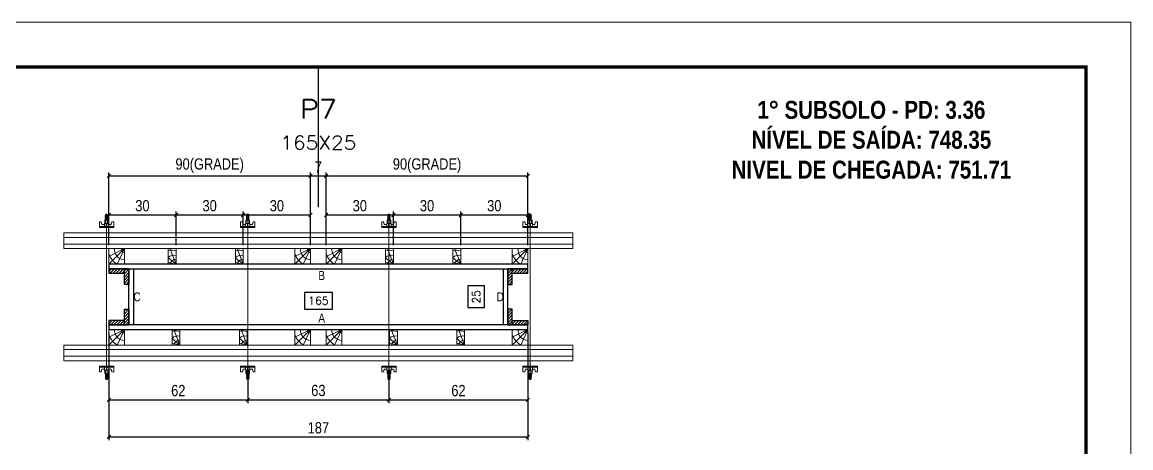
# Model space of a CAD drawing. Header units: millimetres. Extents: x 1945 to 8225, y 304 to 15137.
# Drawn here: x 5624 to 6613, y 12460 to 12840 of the extents above; entities that cross this region are included whole.
import ezdxf
from ezdxf.enums import TextEntityAlignment as Align

# ---------------------------------------------------------------- set-up
doc = ezdxf.new("R2010")
doc.units = ezdxf.units.MM
doc.linetypes.add('DASHED', pattern=[0.75, 0.5, -0.25])
doc.linetypes.add('HIDDEN', pattern=[0.375, 0.25, -0.125])
for name, color, linetype in [('COTA', 241, 'Continuous'), ('NOMENCLATURA', 7, 'Continuous'), ('Painéis', 200, 'Continuous'), ('PONTALETE', 7, 'Continuous'), ('SARRAFO', 251, 'Continuous'), ('Texto de Titulo', 7, 'Continuous'), ('Texto Qtd Sarr', 242, 'Continuous')]:
    doc.layers.add(name, color=color, linetype=linetype)
for name, color, linetype, lineweight in [('Folhas', 255, 'Continuous', 9), ('Hachura', 251, 'Continuous', 9), ('Madeira', 126, 'Continuous', 18), ('Perfil Metálico', 224, 'Continuous', 18), ('SARRAFO DE PRESSAO', 251, 'DASHED', 9), ('Texto Seção', 7, 'Continuous', 15)]:
    doc.layers.add(name, color=color, linetype=linetype, lineweight=lineweight)
doc.styles.add('COTA TECNICA 2X', font='techl___.ttf', dxfattribs={"height": 10})
doc.styles.add('ROMANC', font='techb___.ttf', dxfattribs={"height": 2.5})
doc.styles.add('ROMANS', font='romans.shx')
doc.styles.get("Standard").update_dxf_attribs({"font": 'arial.ttf'})
doc.dimstyles.new('cotax2', dxfattribs={"dimtxt": 10, "dimasz": 3, "dimexe": 3, "dimexo": 3, "dimgap": 3, "dimtad": 1, "dimdec": 1, "dimlfac": 0.5, "dimzin": 12, "dimdsep": 46, "dimtxsty": 'COTA TECNICA 2X', "dimblk1": 'OBLIQUE', "dimblk2": 'OBLIQUE', "dimsah": 1, "dimcen": 0.9, "dimclrd": 256, "dimclre": 256, "dimclrt": 256, "dimadec": 1, "dimazin": 3, "dimtfac": 1, "dimtdec": 1, "dimtmove": 2, "dimatfit": 3, "dimfxl": 1, "dimtolj": 1, "dimtzin": 12, "dimarcsym": 0})
doc.dimstyles.new('SECÇÃO 2', dxfattribs={"dimtxt": 7, "dimasz": 6, "dimexe": 0.18, "dimexo": 2, "dimgap": -4, "dimtad": 3, "dimdec": 1, "dimlfac": 0.5, "dimzin": 12, "dimdsep": 46, "dimtxsty": 'ROMANS', "dimblk": 'ARCHTICK', "dimcen": 0.09, "dimse1": 1, "dimse2": 1, "dimsd1": 1, "dimsd2": 1, "dimclrd": 180, "dimclre": 5, "dimclrt": 1, "dimadec": 0, "dimazin": 3, "dimtfac": 1, "dimtdec": 1, "dimtofl": 0, "dimtmove": 0, "dimatfit": 3, "dimldrblk": 'ARCHTICK', "dimfxl": 1, "dimtolj": 1, "dimtzin": 0, "dimarcsym": 0})
pattern_1 = [(46, (5803.3572, 13578.5696), (-1.3703423, 1.3233242), [])]

# ---------------------------------------------------------------- blocks, each defined once
blk = doc.blocks.new('9999999999')
at = {"layer": 'Folhas'}
blk.add_lwpolyline([(98138.98, 34190.21), (99623.98, 34190.21), (99623.98, 35240.21), (98138.98, 35240.21)], close=True, dxfattribs=at)
at = {"layer": 'Folhas', "color": 30, "const_width": 3}
blk.add_lwpolyline([(98213.98, 34230.21), (99583.98, 34230.21), (99583.98, 35200.21), (98213.98, 35200.21)], close=True, dxfattribs=at)
blk = doc.blocks.new('_Oblique')
at = {"color": 0, "linetype": 'ByBlock', "lineweight": -2}
blk.add_line((-0.5, -0.5), (0.5, 0.5), dxfattribs=at)
blk = doc.blocks.new('*D1554')
at = {"layer": 'COTA', "linetype": 'Continuous', "lineweight": -2, "ltscale": 30, "transparency": 16777216}
for p, q in [((5701.36, 12562.97), (5701.36, 12466.97)), ((6075.36, 12562.97), (6075.36, 12466.97)), ((5701.36, 12469.97), (6075.36, 12469.97))]:
    blk.add_line(p, q, dxfattribs=at)
at = {"layer": 'Defpoints', "color": 0, "linetype": 'Continuous', "ltscale": 30, "transparency": 16777216}
for p in [(5701.36, 12565.97), (6075.36, 12565.97), (6075.36, 12469.97)]:
    blk.add_point(p, dxfattribs=at)
at = {"layer": 'COTA', "linetype": 'Continuous', "lineweight": -2, "ltscale": 30, "transparency": 16777216, "xscale": 3, "yscale": 3, "zscale": 3, "rotation": 180}
blk.add_blockref('_Oblique', (5701.36, 12469.97), dxfattribs=at)
at = {"layer": 'COTA', "linetype": 'Continuous', "lineweight": -2, "ltscale": 30, "transparency": 16777216, "xscale": 3, "yscale": 3, "zscale": 3}
blk.add_blockref('_Oblique', (6075.36, 12469.97), dxfattribs=at)
at = {"layer": 'COTA', "linetype": 'Continuous', "ltscale": 30, "transparency": 16777216, "insert": (5888.36, 12478.06), "char_height": 10, "attachment_point": 5, "style": 'COTA TECNICA 2X'}
blk.add_mtext('\\A1;187', dxfattribs=at)
blk = doc.blocks.new('*D1555')
at = {"layer": 'COTA', "color": 180, "lineweight": -2, "transparency": 16777216}
for p, q in [((5900.86, 12598.97), (5875.86, 12598.97)), ((5875.86, 12598.97), (5875.86, 12583.97)), ((5900.86, 12583.97), (5900.86, 12598.97)), ((5875.86, 12583.97), (5900.86, 12583.97))]:
    blk.add_line(p, q, dxfattribs=at)
at = {"layer": 'Defpoints', "color": 0, "transparency": 16777216}
for p in [(6053.36, 12579.97), (5723.36, 12569.97), (6053.36, 12569.97)]:
    blk.add_point(p, dxfattribs=at)
at = {"layer": 'COTA', "color": 1, "transparency": 16777216, "insert": (5888.36, 12591.47), "char_height": 7, "attachment_point": 5, "style": 'ROMANS'}
blk.add_mtext('\\A1;165', dxfattribs=at)
blk = doc.blocks.new('_ArchTick')
at = {"color": 0, "linetype": 'ByBlock', "const_width": 0.15}
blk.add_lwpolyline([(-0.5, -0.5), (0.5, 0.5)], dxfattribs=at)
blk = doc.blocks.new('B1A.E')
at = {"layer": 'Madeira', "linetype": 'ByBlock', "ltscale": 0.05}
for p, q in [((0, 7), (0, 0)), ((0, 7), (0, 0)), ((7, 7), (7, 0)), ((7, 7), (7, 0))]:
    blk.add_line(p, q, dxfattribs=at)
at = {"layer": 'Madeira', "ltscale": 0.05}
for p, q in [((0, 7), (7, 7)), ((7, 7), (0, 0)), ((7, 7), (0, 3.5)), ((7, 7), (3.77, 0)), ((7, 0), (0, 0))]:
    blk.add_line(p, q, dxfattribs=at)
for centre, radius, start, end in [((7.08, 6.57), 4.53, 174.4861, 268.9531), ((7.09, 6.61), 1.41, 163.7819, 266.2825), ((7.54, 7), 7.87, 196.5528, 242.8845)]:
    blk.add_arc(centre, radius, start, end, dxfattribs=at)
blk = doc.blocks.new('B1A.D')
at = {"layer": 'COTA', "linetype": 'ByBlock'}
blk.add_blockref('B1A.E', (-7, 0), dxfattribs=at)
blk = doc.blocks.new('MEIO PONTALETE')
at = {"layer": 'Madeira'}
for q in [(2.71, 7), (3.5, 2.88), (3.5, 0.87)]:
    blk.add_line((0, 0), q, dxfattribs=at)
blk.add_lwpolyline([(0, 0), (3.5, 0), (3.5, 7), (0, 7)], close=True, dxfattribs=at)
for centre, radius, start, end in [((2.04, 0.06), 6.23, 76.4499, 109.0913), ((1.09, 0.9), 3.19, 40.9063, 109.9847), ((-0.21, -0.78), 3.09, 14.6322, 86.0383)]:
    blk.add_arc(centre, radius, start, end, dxfattribs=at)
blk = doc.blocks.new('BLOCK 2')
at = {"layer": 'PONTALETE', "color": 1, "xscale": -2, "yscale": 2, "zscale": 2}
blk.add_blockref('MEIO PONTALETE', (131231.05, 34113.97), dxfattribs=at)
blk = doc.blocks.new('A2')
at = {"layer": 'COTA', "linetype": 'ByBlock'}
blk.add_blockref('BLOCK 2', (-131205.24, -34118.58), dxfattribs=at)
blk = doc.blocks.new('B2A')
at = {"layer": 'COTA', "linetype": 'ByBlock', "xscale": 10, "yscale": 10, "zscale": 10}
blk.add_blockref('A2', (-188.1, 46), dxfattribs=at)
blk = doc.blocks.new('B2A.E')
at = {"layer": 'COTA', "linetype": 'ByBlock', "xscale": 0.05000874370170691, "yscale": 0.05000874370170691, "zscale": 0.05000874370170691}
blk.add_blockref('B2A', (0, 0), dxfattribs=at)
blk = doc.blocks.new('B1B.E')
at = {"layer": 'Madeira', "linetype": 'ByBlock', "ltscale": 0.05}
for p, q in [((0, 0), (0, -7)), ((0, 0), (0, -7)), ((7, 0), (7, -7)), ((7, 0), (7, -7))]:
    blk.add_line(p, q, dxfattribs=at)
at = {"layer": 'Madeira', "ltscale": 0.05}
for p, q in [((0, 0), (7, 0)), ((7, 0), (0, -7)), ((7, 0), (0, -3.5)), ((7, 0), (3.77, -7)), ((7, -7), (0, -7))]:
    blk.add_line(p, q, dxfattribs=at)
for centre, radius, start, end in [((7.08, -0.43), 4.53, 174.4861, 268.9531), ((7.09, -0.39), 1.41, 163.7819, 266.2825), ((7.54, 0), 7.87, 196.5528, 242.8845)]:
    blk.add_arc(centre, radius, start, end, dxfattribs=at)
blk = doc.blocks.new('B1B.D')
at = {"layer": 'Madeira', "linetype": 'ByBlock', "ltscale": 0.05}
for p, q in [((-7, 0), (-7, -7)), ((-7, 0), (-7, -7)), ((0, 0), (0, -7)), ((0, 0), (0, -7))]:
    blk.add_line(p, q, dxfattribs=at)
at = {"layer": 'Madeira', "ltscale": 0.05}
for p, q in [((-7, 0), (0, 0)), ((0, 0), (-7, -7)), ((0, 0), (-7, -3.5)), ((0, 0), (-3.23, -7)), ((0, -7), (-7, -7))]:
    blk.add_line(p, q, dxfattribs=at)
for centre, radius, start, end in [((0.54, 0), 7.87, 196.5528, 242.8845), ((0.08, -0.44), 4.53, 174.4861, 268.9531), ((0.09, -0.39), 1.41, 163.7819, 266.2825)]:
    blk.add_arc(centre, radius, start, end, dxfattribs=at)
blk = doc.blocks.new('*D1556')
at = {"layer": 'COTA', "linetype": 'Continuous', "lineweight": -2, "ltscale": 30, "transparency": 16777216}
for p, q in [((5701.36, 12645.77), (5701.36, 12705.77)), ((5701.36, 12702.77), (5881.36, 12702.77)), ((5881.36, 12645.77), (5881.36, 12705.77))]:
    blk.add_line(p, q, dxfattribs=at)
at = {"layer": 'Defpoints', "color": 0, "linetype": 'Continuous', "ltscale": 30, "transparency": 16777216}
for p in [(5881.36, 12702.77), (5701.36, 12642.77), (5881.36, 12642.77)]:
    blk.add_point(p, dxfattribs=at)
at = {"layer": 'COTA', "linetype": 'Continuous', "lineweight": -2, "ltscale": 30, "transparency": 16777216, "xscale": 3, "yscale": 3, "zscale": 3, "rotation": 180}
blk.add_blockref('_Oblique', (5701.36, 12702.77), dxfattribs=at)
at = {"layer": 'COTA', "linetype": 'Continuous', "lineweight": -2, "ltscale": 30, "transparency": 16777216, "xscale": 3, "yscale": 3, "zscale": 3}
blk.add_blockref('_Oblique', (5881.36, 12702.77), dxfattribs=at)
at = {"layer": 'COTA', "linetype": 'Continuous', "ltscale": 30, "transparency": 16777216, "insert": (5791.36, 12711.99), "char_height": 10, "attachment_point": 5, "style": 'COTA TECNICA 2X'}
blk.add_mtext('\\A1;90(GRADE)', dxfattribs=at)
blk = doc.blocks.new('B2B.E')
at = {"layer": 'COTA', "linetype": 'ByBlock'}
blk.add_blockref('B2A.E', (0, -7), dxfattribs=at)
blk = doc.blocks.new('*D1557')
at = {"layer": 'COTA', "linetype": 'Continuous', "lineweight": -2, "ltscale": 30, "transparency": 16777216}
for p, q in [((5701.36, 12640.97), (5701.36, 12670.97)), ((5701.36, 12667.97), (5761.36, 12667.97)), ((5761.36, 12640.97), (5761.36, 12670.97))]:
    blk.add_line(p, q, dxfattribs=at)
at = {"layer": 'Defpoints', "color": 0, "linetype": 'Continuous', "ltscale": 30, "transparency": 16777216}
for p in [(5761.36, 12667.97), (5701.36, 12637.97), (5761.36, 12637.97)]:
    blk.add_point(p, dxfattribs=at)
at = {"layer": 'COTA', "linetype": 'Continuous', "lineweight": -2, "ltscale": 30, "transparency": 16777216, "xscale": 3, "yscale": 3, "zscale": 3, "rotation": 180}
blk.add_blockref('_Oblique', (5701.36, 12667.97), dxfattribs=at)
at = {"layer": 'COTA', "linetype": 'Continuous', "lineweight": -2, "ltscale": 30, "transparency": 16777216, "xscale": 3, "yscale": 3, "zscale": 3}
blk.add_blockref('_Oblique', (5761.36, 12667.97), dxfattribs=at)
at = {"layer": 'COTA', "linetype": 'Continuous', "ltscale": 30, "transparency": 16777216, "insert": (5731.36, 12676.19), "char_height": 10, "attachment_point": 5, "style": 'COTA TECNICA 2X'}
blk.add_mtext('\\A1;30', dxfattribs=at)
blk = doc.blocks.new('*D1558')
at = {"layer": 'COTA', "linetype": 'Continuous', "lineweight": -2, "ltscale": 30, "transparency": 16777216}
for p, q in [((5761.36, 12640.97), (5761.36, 12670.97)), ((5761.36, 12667.97), (5821.36, 12667.97)), ((5821.36, 12640.97), (5821.36, 12670.97))]:
    blk.add_line(p, q, dxfattribs=at)
at = {"layer": 'Defpoints', "color": 0, "linetype": 'Continuous', "ltscale": 30, "transparency": 16777216}
for p in [(5821.36, 12667.97), (5761.36, 12637.97), (5821.36, 12637.97)]:
    blk.add_point(p, dxfattribs=at)
at = {"layer": 'COTA', "linetype": 'Continuous', "lineweight": -2, "ltscale": 30, "transparency": 16777216, "xscale": 3, "yscale": 3, "zscale": 3, "rotation": 180}
blk.add_blockref('_Oblique', (5761.36, 12667.97), dxfattribs=at)
at = {"layer": 'COTA', "linetype": 'Continuous', "lineweight": -2, "ltscale": 30, "transparency": 16777216, "xscale": 3, "yscale": 3, "zscale": 3}
blk.add_blockref('_Oblique', (5821.36, 12667.97), dxfattribs=at)
at = {"layer": 'COTA', "linetype": 'Continuous', "ltscale": 30, "transparency": 16777216, "insert": (5791.36, 12676.19), "char_height": 10, "attachment_point": 5, "style": 'COTA TECNICA 2X'}
blk.add_mtext('\\A1;30', dxfattribs=at)
blk = doc.blocks.new('*D1559')
at = {"layer": 'COTA', "linetype": 'Continuous', "lineweight": -2, "ltscale": 30, "transparency": 16777216}
for p, q in [((5821.36, 12640.97), (5821.36, 12670.97)), ((5821.36, 12667.97), (5881.36, 12667.97)), ((5881.36, 12640.97), (5881.36, 12670.97))]:
    blk.add_line(p, q, dxfattribs=at)
at = {"layer": 'Defpoints', "color": 0, "linetype": 'Continuous', "ltscale": 30, "transparency": 16777216}
for p in [(5881.36, 12667.97), (5821.36, 12637.97), (5881.36, 12637.97)]:
    blk.add_point(p, dxfattribs=at)
at = {"layer": 'COTA', "linetype": 'Continuous', "lineweight": -2, "ltscale": 30, "transparency": 16777216, "xscale": 3, "yscale": 3, "zscale": 3, "rotation": 180}
blk.add_blockref('_Oblique', (5821.36, 12667.97), dxfattribs=at)
at = {"layer": 'COTA', "linetype": 'Continuous', "lineweight": -2, "ltscale": 30, "transparency": 16777216, "xscale": 3, "yscale": 3, "zscale": 3}
blk.add_blockref('_Oblique', (5881.36, 12667.97), dxfattribs=at)
at = {"layer": 'COTA', "linetype": 'Continuous', "ltscale": 30, "transparency": 16777216, "insert": (5851.36, 12676.19), "char_height": 10, "attachment_point": 5, "style": 'COTA TECNICA 2X'}
blk.add_mtext('\\A1;30', dxfattribs=at)
blk = doc.blocks.new('*D1560')
at = {"layer": 'COTA', "linetype": 'Continuous', "lineweight": -2, "ltscale": 30, "transparency": 16777216}
for p, q in [((5881.36, 12645.77), (5881.36, 12705.77)), ((5881.36, 12702.77), (5895.36, 12702.77)), ((5895.36, 12645.77), (5895.36, 12705.77))]:
    blk.add_line(p, q, dxfattribs=at)
at = {"layer": 'Defpoints', "color": 0, "linetype": 'Continuous', "ltscale": 30, "transparency": 16777216}
for p in [(5895.36, 12702.77), (5881.36, 12642.77), (5895.36, 12642.77)]:
    blk.add_point(p, dxfattribs=at)
at = {"layer": 'COTA', "linetype": 'Continuous', "lineweight": -2, "ltscale": 30, "transparency": 16777216, "xscale": 3, "yscale": 3, "zscale": 3, "rotation": 180}
blk.add_blockref('_Oblique', (5881.36, 12702.77), dxfattribs=at)
at = {"layer": 'COTA', "linetype": 'Continuous', "lineweight": -2, "ltscale": 30, "transparency": 16777216, "xscale": 3, "yscale": 3, "zscale": 3}
blk.add_blockref('_Oblique', (5895.36, 12702.77), dxfattribs=at)
at = {"layer": 'COTA', "linetype": 'Continuous', "ltscale": 30, "transparency": 16777216, "insert": (5888.36, 12710.84), "char_height": 10, "attachment_point": 5, "style": 'COTA TECNICA 2X'}
blk.add_mtext('\\A1;7', dxfattribs=at)
blk = doc.blocks.new('*D1561')
at = {"layer": 'COTA', "linetype": 'Continuous', "lineweight": -2, "ltscale": 30, "transparency": 16777216}
for p, q in [((5895.36, 12645.77), (5895.36, 12705.77)), ((5895.36, 12702.77), (6075.36, 12702.77)), ((6075.36, 12645.77), (6075.36, 12705.77))]:
    blk.add_line(p, q, dxfattribs=at)
at = {"layer": 'Defpoints', "color": 0, "linetype": 'Continuous', "ltscale": 30, "transparency": 16777216}
for p in [(6075.36, 12702.77), (5895.36, 12642.77), (6075.36, 12642.77)]:
    blk.add_point(p, dxfattribs=at)
at = {"layer": 'COTA', "linetype": 'Continuous', "lineweight": -2, "ltscale": 30, "transparency": 16777216, "xscale": 3, "yscale": 3, "zscale": 3, "rotation": 180}
blk.add_blockref('_Oblique', (5895.36, 12702.77), dxfattribs=at)
at = {"layer": 'COTA', "linetype": 'Continuous', "lineweight": -2, "ltscale": 30, "transparency": 16777216, "xscale": 3, "yscale": 3, "zscale": 3}
blk.add_blockref('_Oblique', (6075.36, 12702.77), dxfattribs=at)
at = {"layer": 'COTA', "linetype": 'Continuous', "ltscale": 30, "transparency": 16777216, "insert": (5985.36, 12711.99), "char_height": 10, "attachment_point": 5, "style": 'COTA TECNICA 2X'}
blk.add_mtext('\\A1;90(GRADE)', dxfattribs=at)
blk = doc.blocks.new('*D1562')
at = {"layer": 'COTA', "linetype": 'Continuous', "lineweight": -2, "ltscale": 30, "transparency": 16777216}
for p, q in [((5895.36, 12640.97), (5895.36, 12670.97)), ((5895.36, 12667.97), (5955.36, 12667.97)), ((5955.36, 12640.97), (5955.36, 12670.97))]:
    blk.add_line(p, q, dxfattribs=at)
at = {"layer": 'Defpoints', "color": 0, "linetype": 'Continuous', "ltscale": 30, "transparency": 16777216}
for p in [(5955.36, 12667.97), (5895.36, 12637.97), (5955.36, 12637.97)]:
    blk.add_point(p, dxfattribs=at)
at = {"layer": 'COTA', "linetype": 'Continuous', "lineweight": -2, "ltscale": 30, "transparency": 16777216, "xscale": 3, "yscale": 3, "zscale": 3, "rotation": 180}
blk.add_blockref('_Oblique', (5895.36, 12667.97), dxfattribs=at)
at = {"layer": 'COTA', "linetype": 'Continuous', "lineweight": -2, "ltscale": 30, "transparency": 16777216, "xscale": 3, "yscale": 3, "zscale": 3}
blk.add_blockref('_Oblique', (5955.36, 12667.97), dxfattribs=at)
at = {"layer": 'COTA', "linetype": 'Continuous', "ltscale": 30, "transparency": 16777216, "insert": (5925.36, 12676.19), "char_height": 10, "attachment_point": 5, "style": 'COTA TECNICA 2X'}
blk.add_mtext('\\A1;30', dxfattribs=at)
blk = doc.blocks.new('*D1563')
at = {"layer": 'COTA', "linetype": 'Continuous', "lineweight": -2, "ltscale": 30, "transparency": 16777216}
for p, q in [((5955.36, 12640.97), (5955.36, 12670.97)), ((5955.36, 12667.97), (6015.36, 12667.97)), ((6015.36, 12640.97), (6015.36, 12670.97))]:
    blk.add_line(p, q, dxfattribs=at)
at = {"layer": 'Defpoints', "color": 0, "linetype": 'Continuous', "ltscale": 30, "transparency": 16777216}
for p in [(6015.36, 12667.97), (5955.36, 12637.97), (6015.36, 12637.97)]:
    blk.add_point(p, dxfattribs=at)
at = {"layer": 'COTA', "linetype": 'Continuous', "lineweight": -2, "ltscale": 30, "transparency": 16777216, "xscale": 3, "yscale": 3, "zscale": 3, "rotation": 180}
blk.add_blockref('_Oblique', (5955.36, 12667.97), dxfattribs=at)
at = {"layer": 'COTA', "linetype": 'Continuous', "lineweight": -2, "ltscale": 30, "transparency": 16777216, "xscale": 3, "yscale": 3, "zscale": 3}
blk.add_blockref('_Oblique', (6015.36, 12667.97), dxfattribs=at)
at = {"layer": 'COTA', "linetype": 'Continuous', "ltscale": 30, "transparency": 16777216, "insert": (5985.36, 12676.19), "char_height": 10, "attachment_point": 5, "style": 'COTA TECNICA 2X'}
blk.add_mtext('\\A1;30', dxfattribs=at)
blk = doc.blocks.new('*D1564')
at = {"layer": 'COTA', "linetype": 'Continuous', "lineweight": -2, "ltscale": 30, "transparency": 16777216}
for p, q in [((6015.36, 12640.97), (6015.36, 12670.97)), ((6015.36, 12667.97), (6075.36, 12667.97)), ((6075.36, 12640.97), (6075.36, 12670.97))]:
    blk.add_line(p, q, dxfattribs=at)
at = {"layer": 'Defpoints', "color": 0, "linetype": 'Continuous', "ltscale": 30, "transparency": 16777216}
for p in [(6075.36, 12667.97), (6015.36, 12637.97), (6075.36, 12637.97)]:
    blk.add_point(p, dxfattribs=at)
at = {"layer": 'COTA', "linetype": 'Continuous', "lineweight": -2, "ltscale": 30, "transparency": 16777216, "xscale": 3, "yscale": 3, "zscale": 3, "rotation": 180}
blk.add_blockref('_Oblique', (6015.36, 12667.97), dxfattribs=at)
at = {"layer": 'COTA', "linetype": 'Continuous', "lineweight": -2, "ltscale": 30, "transparency": 16777216, "xscale": 3, "yscale": 3, "zscale": 3}
blk.add_blockref('_Oblique', (6075.36, 12667.97), dxfattribs=at)
at = {"layer": 'COTA', "linetype": 'Continuous', "ltscale": 30, "transparency": 16777216, "insert": (6045.36, 12676.19), "char_height": 10, "attachment_point": 5, "style": 'COTA TECNICA 2X'}
blk.add_mtext('\\A1;30', dxfattribs=at)
blk = doc.blocks.new('C')
at = {"layer": 'Hachura', "color": 0}
for p, q in [((0, 3.22), (0, -3.22)), ((0.45, 3.22), (0, 3.22)), ((0.46, 3.16), (0, 3.16)), ((0.46, 3.05), (0, 3.05)), ((0.46, 2.88), (0, 2.88)), ((0, 2.75), (0, -1.16)), ((0.46, 2.65), (0, 2.65)), ((0.46, 2.23), (0, 2.23)), ((0.46, 1.51), (0, 1.51)), ((0.39, 0.49), (0.17, 0.49)), ((0.45, -3.23), (0.45, 3.22)), ((0.45, 3.22), (2.58, 3.22)), ((1.74, 0.97), (0.45, 0.97)), ((1.45, 0.1), (0.45, 0.1)), ((1.35, 1.94), (1.35, 0.96)), ((2.58, 2.39), (1.47, 2.09)), ((1.74, -0.97), (1.74, 0.97)), ((1.74, 0.97), (1.74, 0.84)), ((1.74, 0.97), (1.74, 0.84)), ((1.74, 0.84), (3.35, 0.84)), ((3.35, 0.45), (1.74, 0.45)), ((2.58, 3.22), (2.58, 2.39)), ((3.32, 0.84), (3.32, -0.84)), ((3.35, 0.84), (3.35, -0.84)), ((3.68, 0.45), (3.35, 0.45)), ((3.84, -0.52), (3.35, 0.45)), ((3.35, 0.06), (3.67, -0.57)), ((3.68, 0.45), (4.16, -0.52)), ((3.72, 0.5), (4.25, -0.57)), ((4.37, -0.55), (3.83, 0.53)), ((4.15, 0.45), (3.93, 0.45)), ((4.42, -0.52), (3.93, 0.45)), ((4.15, 0.45), (4.26, 0.45)), ((4.26, 0.45), (4.74, -0.52)), ((4.3, 0.5), (4.83, -0.57)), ((4.95, -0.55), (4.41, 0.53)), ((4.51, 0.45), (4.84, 0.45)), ((5, -0.52), (4.51, 0.45)), ((4.84, 0.45), (5.32, -0.52)), ((4.88, 0.5), (5.41, -0.57)), ((5.53, -0.55), (4.99, 0.53)), ((5.58, -0.52), (5.09, 0.45)), ((5.42, 0.45), (5.09, 0.45)), ((5.58, -0.52), (5.09, 0.45)), ((5.42, 0.45), (5.74, -0.19)), ((5.46, 0.5), (5.74, -0.07)), ((5.74, 0.19), (5.57, 0.53)), ((5.74, 0.32), (5.68, 0.45)), ((5.68, 0.45), (5.74, 0.45)), ((5.74, 0.45), (5.9, 0.29)), ((5.74, 0.45), (5.74, -0.52)), ((5.9, -0.36), (5.9, 0.29)), ((0.45, 0), (0, 0)), ((0.46, -1.52), (0, -1.52)), ((0.46, -2.23), (0, -2.23)), ((0.46, -2.65), (0, -2.65)), ((0.46, -2.88), (0, -2.88)), ((0.46, -3.05), (0, -3.05)), ((0.46, -3.16), (0, -3.16)), ((0, -3.22), (2.57, -3.22)), ((0.08, -0.48), (0.29, -0.48)), ((0.29, -0.48), (0.4, -0.48)), ((0.45, 0), (0.45, -0.97)), ((0.45, -0.16), (1.45, -0.16)), ((0.45, -0.65), (0.45, -0.32)), ((0.45, -3.23), (0.45, -0.65)), ((0.45, -0.97), (1.74, -0.97)), ((1.35, -1.94), (1.35, -0.97)), ((2.58, -2.39), (1.47, -2.1)), ((3.35, -0.32), (1.74, -0.32)), ((3.35, -0.84), (1.74, -0.84)), ((2.58, -3.23), (2.58, -2.39)), ((3.35, -0.07), (3.58, -0.52)), ((3.35, -0.52), (3.58, -0.52)), ((3.84, -0.52), (4.16, -0.52)), ((4.42, -0.52), (4.74, -0.52)), ((4.63, -0.52), (4.74, -0.52)), ((5, -0.52), (5.32, -0.52)), ((5.58, -0.52), (5.74, -0.52)), ((5.74, -0.52), (5.9, -0.36)), ((5.74, -0.52), (5.74, -0.52))]:
    blk.add_line(p, q, dxfattribs=at)
for centre, radius, start, end in [((1.52, 1.94), 0.161, 104.7436, 180), ((1.44, -0.03), 0.129, 272.695, 87.305), ((3.81, 0.39), 0.143, 25.5688, 154.4312), ((4.39, 0.39), 0.143, 25.5688, 154.4312), ((4.97, 0.39), 0.143, 25.5688, 154.4312), ((5.55, 0.39), 0.143, 25.5688, 154.4312), ((0.17, -0.37), 0.174, 221.744, 317.8592), ((1.52, -1.94), 0.161, 180, 255.2564), ((3.71, -0.4), 0.174, 222.1408, 318.256), ((4.29, -0.4), 0.174, 222.1408, 318.256), ((4.87, -0.4), 0.174, 222.1408, 318.256), ((5.45, -0.4), 0.174, 222.1408, 318.256), ((5.61, -0.4), 0.174, 317.8592, 318.256)]:
    blk.add_arc(centre, radius, start, end, dxfattribs=at)
blk = doc.blocks.new('PAR.CIM')
at = {"layer": 'Hachura', "linetype": 'Continuous', "xscale": -1, "rotation": 270}
blk.add_blockref('C', (0, 0), dxfattribs=at)
blk = doc.blocks.new('PAR.BAI')
at = {"layer": 'Hachura', "linetype": 'Continuous', "xscale": -1, "rotation": 90}
blk.add_blockref('C', (0, 0), dxfattribs=at)
blk = doc.blocks.new('*D1565')
at = {"layer": 'COTA', "linetype": 'Continuous', "lineweight": -2, "ltscale": 30, "transparency": 16777216}
for p, q in [((5701.36, 12534.97), (5701.36, 12500.17)), ((5825.36, 12530.17), (5825.36, 12500.17)), ((5701.36, 12503.17), (5825.36, 12503.17))]:
    blk.add_line(p, q, dxfattribs=at)
at = {"layer": 'Defpoints', "color": 0, "linetype": 'Continuous', "ltscale": 30, "transparency": 16777216}
for p in [(5701.36, 12537.97), (5825.36, 12533.17), (5825.36, 12503.17)]:
    blk.add_point(p, dxfattribs=at)
at = {"layer": 'COTA', "linetype": 'Continuous', "lineweight": -2, "ltscale": 30, "transparency": 16777216, "xscale": 3, "yscale": 3, "zscale": 3, "rotation": 180}
blk.add_blockref('_Oblique', (5701.36, 12503.17), dxfattribs=at)
at = {"layer": 'COTA', "linetype": 'Continuous', "lineweight": -2, "ltscale": 30, "transparency": 16777216, "xscale": 3, "yscale": 3, "zscale": 3}
blk.add_blockref('_Oblique', (5825.36, 12503.17), dxfattribs=at)
at = {"layer": 'COTA', "linetype": 'Continuous', "ltscale": 30, "transparency": 16777216, "insert": (5763.36, 12511.27), "char_height": 10, "attachment_point": 5, "style": 'COTA TECNICA 2X'}
blk.add_mtext('\\A1;62', dxfattribs=at)
blk = doc.blocks.new('*D1566')
at = {"layer": 'COTA', "linetype": 'Continuous', "lineweight": -2, "ltscale": 30, "transparency": 16777216}
for p, q in [((5825.36, 12530.17), (5825.36, 12500.17)), ((5951.36, 12530.17), (5951.36, 12500.17)), ((5825.36, 12503.17), (5951.36, 12503.17))]:
    blk.add_line(p, q, dxfattribs=at)
at = {"layer": 'Defpoints', "color": 0, "linetype": 'Continuous', "ltscale": 30, "transparency": 16777216}
for p in [(5825.36, 12533.17), (5951.36, 12533.17), (5951.36, 12503.17)]:
    blk.add_point(p, dxfattribs=at)
at = {"layer": 'COTA', "linetype": 'Continuous', "lineweight": -2, "ltscale": 30, "transparency": 16777216, "xscale": 3, "yscale": 3, "zscale": 3, "rotation": 180}
blk.add_blockref('_Oblique', (5825.36, 12503.17), dxfattribs=at)
at = {"layer": 'COTA', "linetype": 'Continuous', "lineweight": -2, "ltscale": 30, "transparency": 16777216, "xscale": 3, "yscale": 3, "zscale": 3}
blk.add_blockref('_Oblique', (5951.36, 12503.17), dxfattribs=at)
at = {"layer": 'COTA', "linetype": 'Continuous', "ltscale": 30, "transparency": 16777216, "insert": (5888.36, 12511.39), "char_height": 10, "attachment_point": 5, "style": 'COTA TECNICA 2X'}
blk.add_mtext('\\A1;63', dxfattribs=at)
blk = doc.blocks.new('*D1580')
at = {"layer": 'COTA', "linetype": 'Continuous', "lineweight": -2, "ltscale": 30, "transparency": 16777216}
for p, q in [((6075.36, 12534.97), (6075.36, 12500.17)), ((5951.36, 12530.17), (5951.36, 12500.17)), ((5951.36, 12503.17), (6075.36, 12503.17))]:
    blk.add_line(p, q, dxfattribs=at)
at = {"layer": 'Defpoints', "color": 0, "linetype": 'Continuous', "ltscale": 30, "transparency": 16777216}
for p in [(6075.36, 12537.97), (5951.36, 12533.17), (6075.36, 12503.17)]:
    blk.add_point(p, dxfattribs=at)
at = {"layer": 'COTA', "linetype": 'Continuous', "lineweight": -2, "ltscale": 30, "transparency": 16777216, "xscale": 3, "yscale": 3, "zscale": 3, "rotation": 180}
blk.add_blockref('_Oblique', (5951.36, 12503.17), dxfattribs=at)
at = {"layer": 'COTA', "linetype": 'Continuous', "lineweight": -2, "ltscale": 30, "transparency": 16777216, "xscale": 3, "yscale": 3, "zscale": 3}
blk.add_blockref('_Oblique', (6075.36, 12503.17), dxfattribs=at)
at = {"layer": 'COTA', "linetype": 'Continuous', "ltscale": 30, "transparency": 16777216, "insert": (6013.36, 12511.27), "char_height": 10, "attachment_point": 5, "style": 'COTA TECNICA 2X'}
blk.add_mtext('\\A1;62', dxfattribs=at)
blk = doc.blocks.new('*D1264')
at = {"layer": 'COTA', "color": 180, "lineweight": -2, "transparency": 16777216}
for p, q in [((6036.73, 12604.64), (6021.73, 12604.64)), ((6021.73, 12604.64), (6021.73, 12585.3)), ((6036.73, 12585.3), (6036.73, 12604.64)), ((6021.73, 12585.3), (6036.73, 12585.3))]:
    blk.add_line(p, q, dxfattribs=at)
at = {"layer": 'Defpoints', "color": 0, "transparency": 16777216}
for p in [(6040.73, 12619.97), (6053.36, 12619.97), (6053.36, 12569.97)]:
    blk.add_point(p, dxfattribs=at)
at = {"layer": 'COTA', "color": 1, "transparency": 16777216, "insert": (6029.23, 12594.97), "char_height": 7, "attachment_point": 5, "rotation": 90, "style": 'ROMANS'}
blk.add_mtext('\\A1;25', dxfattribs=at)
blk = doc.blocks.new('titulo1')
at = {"layer": 'Defpoints', "color": 252, "linetype": 'HIDDEN', "ltscale": 2}
blk.add_line((0, 0), (0, 125), dxfattribs=at)
at = {"layer": 'Defpoints', "style": 'ROMANS', "oblique": 15}
blk.add_attdef('FOLHA', text='', height=10, dxfattribs=at).set_placement((0, 15.58), align=Align.MIDDLE_CENTER)
at = {"layer": 'Texto Qtd Sarr', "color": 3, "style": 'ROMANS', "oblique": 15}
for tag, height, p in [('TITULO', 17, (0, 71.45)), ('SEÇÃO', 12, (0, 41.55))]:
    blk.add_attdef(tag, text='', height=height, dxfattribs=at).set_placement(p, align=Align.MIDDLE_CENTER)

msp = doc.modelspace()

# ---------------------------------------------------------------- hatches: boundary and pattern name
at = {"layer": 'SARRAFO', "linetype": 'Continuous', "ltscale": 30}
h = msp.add_hatch(dxfattribs=at)
h.set_pattern_fill('ANSI31', color=256, scale=0.6, angle=1)
h.set_pattern_definition(pattern_1)
h.paths.add_polyline_path([(5715.36, 12619.97), (5701.36, 12619.97), (5701.36, 12615.97), (5715.36, 12615.97)])
h = msp.add_hatch(dxfattribs=at)
h.set_pattern_fill('ANSI31', color=256, scale=0.6, angle=1)
h.set_pattern_definition(pattern_1)
h.paths.add_polyline_path([(5719.36, 12619.97), (5715.36, 12619.97), (5715.36, 12605.97), (5719.36, 12605.97)])
h = msp.add_hatch(dxfattribs=at)
h.set_pattern_fill('ANSI31', color=256, scale=0.6, angle=1)
h.set_pattern_definition(pattern_1)
h.paths.add_polyline_path([(6061.36, 12619.97), (6057.36, 12619.97), (6057.36, 12605.97), (6061.36, 12605.97)])
h = msp.add_hatch(dxfattribs=at)
h.set_pattern_fill('ANSI31', color=256, scale=0.6, angle=1)
h.set_pattern_definition(pattern_1)
h.paths.add_polyline_path([(6075.36, 12619.97), (6061.36, 12619.97), (6061.36, 12615.97), (6075.36, 12615.97)])
h = msp.add_hatch(dxfattribs=at)
h.set_pattern_fill('ANSI31', color=256, scale=0.6, angle=1)
h.set_pattern_definition(pattern_1)
h.paths.add_polyline_path([(5719.36, 12583.97), (5715.36, 12583.97), (5715.36, 12569.97), (5719.36, 12569.97)])
h = msp.add_hatch(dxfattribs=at)
h.set_pattern_fill('ANSI31', color=256, scale=0.6, angle=1)
h.set_pattern_definition(pattern_1)
h.paths.add_polyline_path([(6061.36, 12583.97), (6057.36, 12583.97), (6057.36, 12569.97), (6061.36, 12569.97)])
h = msp.add_hatch(dxfattribs=at)
h.set_pattern_fill('ANSI31', color=256, scale=0.6, angle=1)
h.set_pattern_definition(pattern_1)
h.paths.add_polyline_path([(5715.36, 12573.97), (5701.36, 12573.97), (5701.36, 12569.97), (5715.36, 12569.97)])
h = msp.add_hatch(dxfattribs=at)
h.set_pattern_fill('ANSI31', color=256, scale=0.6, angle=1)
h.set_pattern_definition(pattern_1)
h.paths.add_polyline_path([(6075.36, 12573.97), (6061.36, 12573.97), (6061.36, 12569.97), (6075.36, 12569.97)])

# ---------------------------------------------------------------- linework, layer by layer
at = {"layer": 'Hachura', "linetype": 'Continuous', "ltscale": 30}
for points in [[(5699.36, 12656.77), (5699.36, 12533.17)], [(5825.36, 12533.17), (5825.36, 12656.77)], [(5951.36, 12533.17), (5951.36, 12656.77)], [(6077.36, 12656.77), (6077.36, 12533.17)]]:
    msp.add_lwpolyline(points, dxfattribs=at)
at = {"layer": 'Painéis', "linetype": 'Continuous', "ltscale": 30}
for points in [[(5701.36, 12619.97), (6075.36, 12619.97), (6075.36, 12623.97), (5701.36, 12623.97)], [(5701.36, 12565.97), (6075.36, 12565.97), (6075.36, 12569.97), (5701.36, 12569.97)]]:
    msp.add_lwpolyline(points, close=True, dxfattribs=at)
for points in [[(5719.36, 12569.97), (5719.36, 12619.97)], [(5723.36, 12619.97), (5723.36, 12569.97)], [(6053.36, 12619.97), (6053.36, 12569.97)], [(6057.36, 12569.97), (6057.36, 12619.97)]]:
    msp.add_lwpolyline(points, dxfattribs=at)
at = {"layer": 'Perfil Metálico', "linetype": 'Continuous', "ltscale": 30}
for points in [[(5661.36, 12637.97), (6115.36, 12637.97), (6115.36, 12651.97), (5661.36, 12651.97)], [(5661.36, 12551.97), (6115.36, 12551.97), (6115.36, 12537.97), (5661.36, 12537.97)]]:
    msp.add_lwpolyline(points, close=True, dxfattribs=at)
for points in [[(6115.36, 12647.97), (5661.36, 12647.97)], [(5661.36, 12641.97), (6115.36, 12641.97)], [(5661.36, 12547.97), (6115.36, 12547.97)], [(6115.36, 12541.97), (5661.36, 12541.97)]]:
    msp.add_lwpolyline(points, dxfattribs=at)
at = {"layer": 'SARRAFO', "linetype": 'Continuous', "ltscale": 30}
msp.add_line((6057.36, 12569.97), (6075.36, 12569.97), dxfattribs=at)
for points in [[(5719.36, 12619.97), (5701.36, 12619.97), (5701.36, 12615.97), (5715.36, 12615.97)], [(5719.36, 12619.97), (5719.36, 12605.97), (5715.36, 12605.97), (5715.36, 12619.97)], [(6075.36, 12619.97), (6057.36, 12619.97), (6057.36, 12605.97), (6061.36, 12605.97), (6061.36, 12619.97)], [(6061.36, 12615.97), (6075.36, 12615.97), (6075.36, 12619.97)], [(5715.36, 12569.97), (5715.36, 12583.97), (5719.36, 12583.97), (5719.36, 12569.97)], [(6061.36, 12569.97), (6061.36, 12583.97), (6057.36, 12583.97), (6057.36, 12569.97)], [(5715.36, 12573.97), (5701.36, 12573.97), (5701.36, 12569.97), (5719.36, 12569.97)], [(6061.36, 12573.97), (6075.36, 12573.97), (6075.36, 12569.97)]]:
    msp.add_lwpolyline(points, dxfattribs=at)

# ---------------------------------------------------------------- block references
at = {"layer": 'Hachura', "linetype": 'Continuous', "ltscale": 30, "xscale": 2, "yscale": 2, "zscale": 2}
for name, p in [('PAR.CIM', (5699.36, 12656.77)), ('PAR.CIM', (5825.36, 12656.77)), ('PAR.CIM', (5951.36, 12656.77)), ('PAR.CIM', (6077.36, 12656.77)), ('PAR.BAI', (5699.36, 12533.17)), ('PAR.BAI', (5825.36, 12533.17)), ('PAR.BAI', (5951.36, 12533.17)), ('PAR.BAI', (6077.36, 12533.17))]:
    msp.add_blockref(name, p, dxfattribs=at)
at = {"layer": 'Madeira', "linetype": 'Continuous', "ltscale": 30, "xscale": 2, "yscale": 2, "zscale": 2}
for name, p in [('B1B.E', (5701.36, 12637.97)), ('B2B.E', (5754.36, 12637.97)), ('B2B.E', (5814.36, 12637.97)), ('B1B.D', (5881.36, 12637.97)), ('B1B.E', (5895.36, 12637.97)), ('B2B.E', (5948.36, 12637.97)), ('B2B.E', (6008.36, 12637.97)), ('B1B.D', (6075.36, 12637.97)), ('B1A.E', (5701.36, 12551.97)), ('B2A.E', (5757.86, 12551.97)), ('B2A.E', (5817.86, 12551.97)), ('B1A.D', (5881.36, 12551.97)), ('B1A.E', (5895.36, 12551.97)), ('B2A.E', (5951.86, 12551.97)), ('B2A.E', (6011.86, 12551.97)), ('B1A.D', (6075.36, 12551.97))]:
    msp.add_blockref(name, p, dxfattribs=at)
at = {"layer": 'SARRAFO DE PRESSAO', "color": 6, "linetype": 'ByBlock'}
msp.add_blockref('9999999999', (-93010.62, -22400.25), dxfattribs=at)
at = {"layer": 'Texto Seção'}
ref = msp.add_blockref('titulo1', (5888.36, 12674.96), dxfattribs=at)
ref.add_attrib('TITULO', 'P7', dxfattribs={"layer": 'Texto de Titulo', "color": 7, "height": 17, "style": 'ROMANS', "width": 1.1}).set_placement((5888.36, 12762.46), align=Align.MIDDLE_CENTER)
ref.add_attrib('SEÇÃO', '165X25', dxfattribs={"layer": 'Texto de Titulo', "color": 7, "height": 12, "style": 'ROMANS', "width": 1.1}).set_placement((5888.36, 12732.46), align=Align.MIDDLE_CENTER)

# ---------------------------------------------------------------- texts
at = {"layer": 'NOMENCLATURA', "linetype": 'Continuous', "ltscale": 30, "width": 0.8}
for s, p in [('B', (5888.36, 12609.97)), ('C', (5723.36, 12590.97)), ('D', (6047.36, 12590.97)), ('A', (5888.36, 12571.97))]:
    msp.add_text(s, height=8, dxfattribs=at).set_placement(p)
at = {"layer": 'NOMENCLATURA', "color": 2, "insert": (6381.85, 12769.75), "char_height": 16, "attachment_point": 2, "style": 'ROMANC'}
msp.add_mtext_dynamic_manual_height_columns('1° SUBSOLO - PD: 3.36\\PNÍVEL DE SAÍDA: 748.35\\PNIVEL DE CHEGADA: 751.71', width=449.0761, gutter_width=1, heights=[0], dxfattribs=at)

# ---------------------------------------------------------------- dimensions: what is measured, and where the dimension line sits
at = {"layer": 'COTA', "linetype": 'Continuous', "ltscale": 30}
for base, p1, p2, picture, middle in [((5881.36, 12702.77), (5701.36, 12642.77), (5881.36, 12642.77), '*D1556', (5791.36, 12711.99)), ((6075.36, 12702.77), (5895.36, 12642.77), (6075.36, 12642.77), '*D1561', (5985.36, 12711.99))]:
    dim = msp.add_linear_dim(base=base, p1=p1, p2=p2, text='<>(GRADE)', dimstyle='cotax2', dxfattribs=at)
    dim.commit()
    dim.dimension.update_dxf_attribs({"geometry": picture, "text_midpoint": middle})
for base, p1, p2, picture, middle in [((5895.36, 12702.77), (5881.36, 12642.77), (5895.36, 12642.77), '*D1560', (5888.36, 12710.84)), ((5761.36, 12667.97), (5701.36, 12637.97), (5761.36, 12637.97), '*D1557', (5731.36, 12676.19)), ((5821.36, 12667.97), (5761.36, 12637.97), (5821.36, 12637.97), '*D1558', (5791.36, 12676.19)), ((5881.36, 12667.97), (5821.36, 12637.97), (5881.36, 12637.97), '*D1559', (5851.36, 12676.19)), ((5955.36, 12667.97), (5895.36, 12637.97), (5955.36, 12637.97), '*D1562', (5925.36, 12676.19)), ((6015.36, 12667.97), (5955.36, 12637.97), (6015.36, 12637.97), '*D1563', (5985.36, 12676.19)), ((6075.36, 12667.97), (6015.36, 12637.97), (6075.36, 12637.97), '*D1564', (6045.36, 12676.19)), ((6075.36, 12469.97), (5701.36, 12565.97), (6075.36, 12565.97), '*D1554', (5888.36, 12478.06)), ((5825.36, 12503.17), (5701.36, 12537.97), (5825.36, 12533.17), '*D1565', (5763.36, 12511.27)), ((6075.36, 12503.17), (5951.36, 12533.17), (6075.36, 12537.97), '*D1580', (6013.36, 12511.27)), ((5951.36, 12503.17), (5825.36, 12533.17), (5951.36, 12533.17), '*D1566', (5888.36, 12511.39))]:
    dim = msp.add_linear_dim(base=base, p1=p1, p2=p2, dimstyle='cotax2', dxfattribs=at)
    dim.commit()
    dim.dimension.update_dxf_attribs({"geometry": picture, "text_midpoint": middle})
at = {"layer": 'COTA'}
dim = msp.add_linear_dim(base=(6040.73, 12619.97), p1=(6053.36, 12569.97), p2=(6053.36, 12619.97), angle=90, dimstyle='SECÇÃO 2', dxfattribs=at)
dim.commit()
dim.dimension.update_dxf_attribs({"geometry": '*D1264', "text_midpoint": (6029.23, 12594.97)})
dim = msp.add_linear_dim(base=(6053.36, 12579.97), p1=(5723.36, 12569.97), p2=(6053.36, 12569.97), dimstyle='SECÇÃO 2', dxfattribs=at)
dim.commit()
dim.dimension.update_dxf_attribs({"geometry": '*D1555', "text_midpoint": (5888.36, 12591.47)})

doc.saveas('drawing.dxf')
